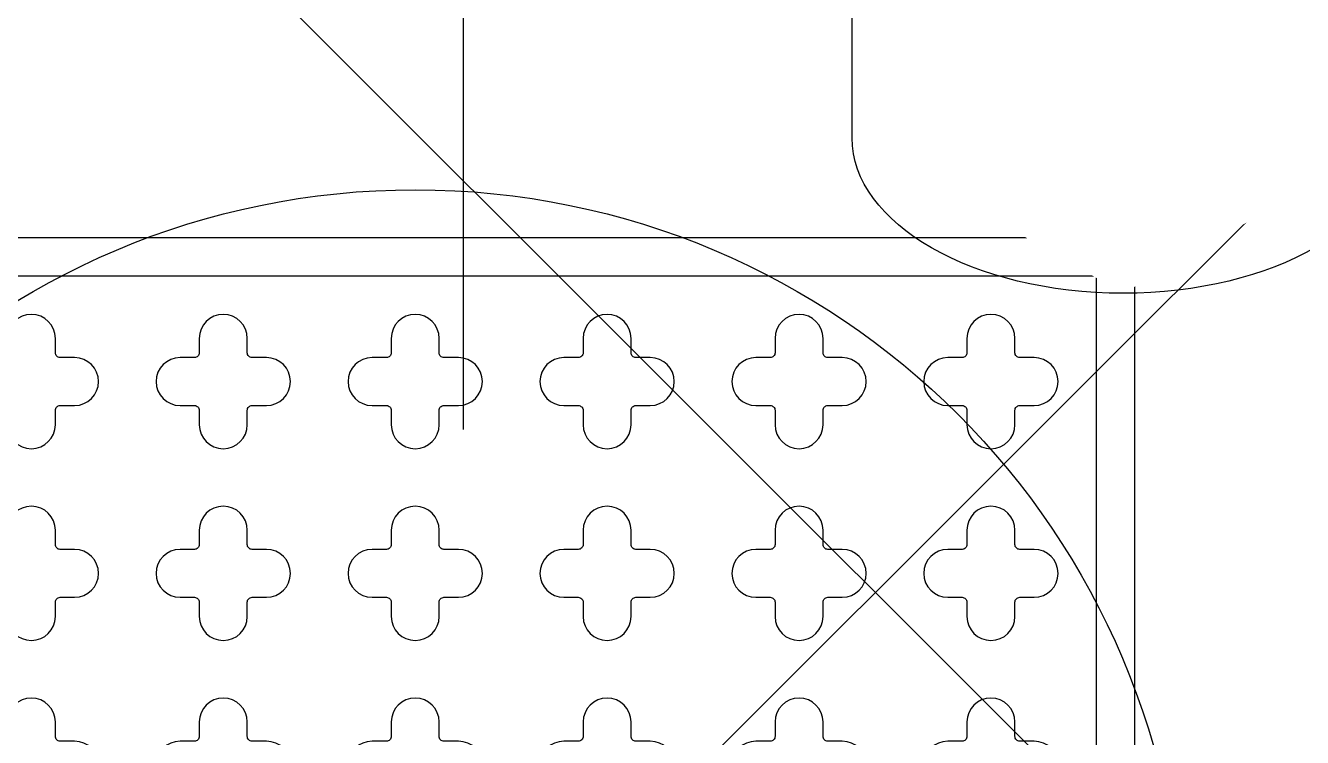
# Model space of a CAD drawing. Header units: millimetres. Extents: x 840000 to 1054178, y 0 to 59400.
# Drawn here: x 869966.5 to 870099.5, y 22238.6 to 22312.8 of the extents above; entities that cross this region are included whole.
import ezdxf
from ezdxf.xclip import XClip

# ---------------------------------------------------------------- set-up
doc = ezdxf.new("R2010")
doc.units = ezdxf.units.MM
doc.header["$LTSCALE"] = 100
doc.header["$XCLIPFRAME"] = 0
doc.linetypes.add('X - 단위세대 확장형$0$HID', pattern=[1.5, 1, -0.5])
for name, color, linetype in [('SYM', 7, 'Continuous'), ('X - 단위세대 확장형$0$0 TILE LINE & HATCH', 8, 'Continuous'), ('X - 단위세대 확장형$0$A-Drain', 8, 'Continuous'), ('X - 단위세대 확장형$0$A-HAT', 253, 'Continuous'), ('X - 단위세대 확장형$0$AA-SSXM-STRS', 4, 'Continuous'), ('X - 단위세대 확장형$0$DIM', 7, 'Continuous'), ('X - 단위세대 확장형$0$S-HAT', 19, 'Continuous'), ('X - 단위세대 확장형$0$TOIL', 4, 'Continuous'), ('X - 단위세대 확장형$0$결로방지단열재', 7, 'X - 단위세대 확장형$0$HID'), ('X - 단위세대 확장형$0$수전', 6, 'Continuous')]:
    doc.layers.add(name, color=color, linetype=linetype)

# ---------------------------------------------------------------- blocks, each defined once
blk = doc.blocks.new('X - 단위세대 확장형$0$X-55$0$육가')
at = {"layer": 'X - 단위세대 확장형$0$A-Drain', "color": 9}
blk.add_lwpolyline([(858.31, 222.5), (1008.31, 222.5), (1008.31, 372.5), (858.31, 372.5)], close=True, dxfattribs=at)
at = {"layer": 'X - 단위세대 확장형$0$A-Drain', "color": 252}
blk.add_lwpolyline([(862.31, 226.5), (1004.31, 226.5), (1004.31, 368.5), (862.31, 368.5)], close=True, dxfattribs=at)
for points in [[(868.81, 355), (870.31, 355, -0.414214), (870.81, 354.5), (870.81, 353, 1), (875.81, 353), (875.81, 354.5, -0.414214), (876.31, 355), (877.81, 355, 1), (877.81, 360), (876.31, 360, -0.414214), (875.81, 360.5), (875.81, 362, 1), (870.81, 362), (870.81, 360.5, -0.414214), (870.31, 360), (868.81, 360, 1)], [(888.81, 355), (890.31, 355, -0.414214), (890.81, 354.5), (890.81, 353, 1), (895.81, 353), (895.81, 354.5, -0.414214), (896.31, 355), (897.81, 355, 1), (897.81, 360), (896.31, 360, -0.414214), (895.81, 360.5), (895.81, 362, 1), (890.81, 362), (890.81, 360.5, -0.414214), (890.31, 360), (888.81, 360, 1)], [(908.81, 355), (910.31, 355, -0.414214), (910.81, 354.5), (910.81, 353, 1), (915.81, 353), (915.81, 354.5, -0.414214), (916.31, 355), (917.81, 355, 1), (917.81, 360), (916.31, 360, -0.414214), (915.81, 360.5), (915.81, 362, 1), (910.81, 362), (910.81, 360.5, -0.414214), (910.31, 360), (908.81, 360, 1)], [(868.81, 335), (870.31, 335, -0.414214), (870.81, 334.5), (870.81, 333, 1), (875.81, 333), (875.81, 334.5, -0.414214), (876.31, 335), (877.81, 335, 1), (877.81, 340), (876.31, 340, -0.414214), (875.81, 340.5), (875.81, 342, 1), (870.81, 342), (870.81, 340.5, -0.414214), (870.31, 340), (868.81, 340, 1)], [(888.81, 335), (890.31, 335, -0.414214), (890.81, 334.5), (890.81, 333, 1), (895.81, 333), (895.81, 334.5, -0.414214), (896.31, 335), (897.81, 335, 1), (897.81, 340), (896.31, 340, -0.414214), (895.81, 340.5), (895.81, 342, 1), (890.81, 342), (890.81, 340.5, -0.414214), (890.31, 340), (888.81, 340, 1)], [(908.81, 335), (910.31, 335, -0.414214), (910.81, 334.5), (910.81, 333, 1), (915.81, 333), (915.81, 334.5, -0.414214), (916.31, 335), (917.81, 335, 1), (917.81, 340), (916.31, 340, -0.414214), (915.81, 340.5), (915.81, 342, 1), (910.81, 342), (910.81, 340.5, -0.414214), (910.31, 340), (908.81, 340, 1)], [(868.81, 315), (870.31, 315, -0.414214), (870.81, 314.5), (870.81, 313, 1), (875.81, 313), (875.81, 314.5, -0.414214), (876.31, 315), (877.81, 315, 1), (877.81, 320), (876.31, 320, -0.414214), (875.81, 320.5), (875.81, 322, 1), (870.81, 322), (870.81, 320.5, -0.414214), (870.31, 320), (868.81, 320, 1)], [(888.81, 315), (890.31, 315, -0.414214), (890.81, 314.5), (890.81, 313, 1), (895.81, 313), (895.81, 314.5, -0.414214), (896.31, 315), (897.81, 315, 1), (897.81, 320), (896.31, 320, -0.414214), (895.81, 320.5), (895.81, 322, 1), (890.81, 322), (890.81, 320.5, -0.414214), (890.31, 320), (888.81, 320, 1)], [(908.81, 315), (910.31, 315, -0.414214), (910.81, 314.5), (910.81, 313, 1), (915.81, 313), (915.81, 314.5, -0.414214), (916.31, 315), (917.81, 315, 1), (917.81, 320), (916.31, 320, -0.414214), (915.81, 320.5), (915.81, 322, 1), (910.81, 322), (910.81, 320.5, -0.414214), (910.31, 320), (908.81, 320, 1)], [(868.81, 295), (870.31, 295, -0.414214), (870.81, 294.5), (870.81, 293, 1), (875.81, 293), (875.81, 294.5, -0.414214), (876.31, 295), (877.81, 295, 1), (877.81, 300), (876.31, 300, -0.414214), (875.81, 300.5), (875.81, 302, 1), (870.81, 302), (870.81, 300.5, -0.414214), (870.31, 300), (868.81, 300, 1)], [(888.81, 295), (890.31, 295, -0.414214), (890.81, 294.5), (890.81, 293, 1), (895.81, 293), (895.81, 294.5, -0.414214), (896.31, 295), (897.81, 295, 1), (897.81, 300), (896.31, 300, -0.414214), (895.81, 300.5), (895.81, 302, 1), (890.81, 302), (890.81, 300.5, -0.414214), (890.31, 300), (888.81, 300, 1)], [(908.81, 295), (910.31, 295, -0.414214), (910.81, 294.5), (910.81, 293, 1), (915.81, 293), (915.81, 294.5, -0.414214), (916.31, 295), (917.81, 295, 1), (917.81, 300), (916.31, 300, -0.414214), (915.81, 300.5), (915.81, 302, 1), (910.81, 302), (910.81, 300.5, -0.414214), (910.31, 300), (908.81, 300, 1)], [(868.81, 275), (870.31, 275, -0.414214), (870.81, 274.5), (870.81, 273, 1), (875.81, 273), (875.81, 274.5, -0.414214), (876.31, 275), (877.81, 275, 1), (877.81, 280), (876.31, 280, -0.414214), (875.81, 280.5), (875.81, 282, 1), (870.81, 282), (870.81, 280.5, -0.414214), (870.31, 280), (868.81, 280, 1)], [(888.81, 275), (890.31, 275, -0.414214), (890.81, 274.5), (890.81, 273, 1), (895.81, 273), (895.81, 274.5, -0.414214), (896.31, 275), (897.81, 275, 1), (897.81, 280), (896.31, 280, -0.414214), (895.81, 280.5), (895.81, 282, 1), (890.81, 282), (890.81, 280.5, -0.414214), (890.31, 280), (888.81, 280, 1)], [(908.81, 275), (910.31, 275, -0.414214), (910.81, 274.5), (910.81, 273, 1), (915.81, 273), (915.81, 274.5, -0.414214), (916.31, 275), (917.81, 275, 1), (917.81, 280), (916.31, 280, -0.414214), (915.81, 280.5), (915.81, 282, 1), (910.81, 282), (910.81, 280.5, -0.414214), (910.31, 280), (908.81, 280, 1)], [(868.81, 255), (870.31, 255, -0.414214), (870.81, 254.5), (870.81, 253, 1), (875.81, 253), (875.81, 254.5, -0.414214), (876.31, 255), (877.81, 255, 1), (877.81, 260), (876.31, 260, -0.414214), (875.81, 260.5), (875.81, 262, 1), (870.81, 262), (870.81, 260.5, -0.414214), (870.31, 260), (868.81, 260, 1)], [(888.81, 255), (890.31, 255, -0.414214), (890.81, 254.5), (890.81, 253, 1), (895.81, 253), (895.81, 254.5, -0.414214), (896.31, 255), (897.81, 255, 1), (897.81, 260), (896.31, 260, -0.414214), (895.81, 260.5), (895.81, 262, 1), (890.81, 262), (890.81, 260.5, -0.414214), (890.31, 260), (888.81, 260, 1)], [(908.81, 255), (910.31, 255, -0.414214), (910.81, 254.5), (910.81, 253, 1), (915.81, 253), (915.81, 254.5, -0.414214), (916.31, 255), (917.81, 255, 1), (917.81, 260), (916.31, 260, -0.414214), (915.81, 260.5), (915.81, 262, 1), (910.81, 262), (910.81, 260.5, -0.414214), (910.31, 260), (908.81, 260, 1)]]:
    blk.add_lwpolyline(points, format="xyb", close=True, dxfattribs=at)
at = {"layer": 'X - 단위세대 확장형$0$A-Drain', "color": 8}
blk.add_circle((933.31, 297.5), 80, dxfattribs=at)
blk = doc.blocks.new('X - 단위세대 확장형$0$A$C82f215e7')
blk.add_wipeout([(65, 155.79), (25, 155.79), (25, 153.79), (26.31, 126.29), (12.26, 126.29), (4.06, 123.05), (0.29, 115.07), (0, 106.29), (0.29, 97.5), (4.06, 89.53), (12.26, 86.29), (61.45, 86.29), (62.5, 85.35), (63.35, 84.21), (69.99, 75.74), (78.52, 69.18), (67.99, 53.47), (67.99, 50.03), (67.97, 16.2), (96.22, 0), (124.47, 16.2), (124.47, 51.75), (119.71, 63.29), (149.97, 63.29), (186.25, 106.29), (143.25, 149.29), (100.25, 149.29), (79.44, 143.91), (63.82, 129.14)]).dxf.layer = 'X - 단위세대 확장형$0$0 TILE LINE & HATCH'
at = {"layer": 'X - 단위세대 확장형$0$수전', "color": 6}
blk.add_line((124.47, 16.2), (124.47, 50.35), dxfattribs=at)
blk.add_ellipse((96.22, 16.2), major_axis=(28.25, 0), ratio=0.573576, start_param=3.141593, end_param=6.283185, dxfattribs=at)
blk = doc.blocks.new('X - 단위세대 확장형$0$KBY-030C(TOP)')
blk.add_wipeout([(1008.73, -1662.94), (1013.73, -1662.94), (1020.73, -1682.44), (1020.73, -1682.69), (1021.33, -1682.69), (1022.73, -1681.29), (1022.73, -1681.06), (1048.23, -1681.06), (1048.58, -1681.21), (1048.73, -1681.56), (1048.73, -1705.5), (1049.04, -1705.51), (1049.77, -1706.9), (1050, -1706.9), (1050.73, -1705.5), (1050.86, -1705.51), (1051.23, -1705.77), (1052.4, -1703.75), (1062.56, -1703.75), (1063.73, -1705.77), (1063.73, -1709.25), (1064.08, -1709.4), (1064.23, -1709.75), (1064.23, -1702), (1064.52, -1701.29), (1065.23, -1701), (1107.23, -1701), (1107.94, -1701.29), (1108.23, -1702), (1108.23, -1759.72), (1113.56, -1760.41), (1122.3, -1760.97), (1124.59, -1761), (1194.56, -1761), (1198.53, -1762.23), (1201.11, -1765.48), (1203.54, -1778.5), (1201.12, -1791.51), (1198.53, -1794.77), (1194.56, -1796), (1124.59, -1796), (1114.4, -1796.51), (1108.22, -1797.29), (1108.23, -1855), (1107.94, -1855.71), (1107.23, -1856), (1065.23, -1856), (1064.52, -1855.71), (1064.23, -1855), (1064.23, -1847.25), (1064.08, -1847.61), (1063.73, -1847.75), (1063.73, -1851.23), (1062.56, -1853.25), (1052.4, -1853.25), (1051.23, -1851.23), (1051.23, -1850.2), (1051.18, -1850.1), (1050.95, -1850.1), (1050.21, -1851.5), (1048.73, -1851.5), (1048.73, -1871.49), (1048.23, -1871.99), (1022.73, -1871.99), (1022.73, -1871.76), (1021.33, -1870.36), (1020.73, -1870.36), (1020.73, -1870.61), (1013.73, -1890.11), (1008.73, -1890.11), (1008.73, -1830.11), (1013.73, -1830.11), (1020.73, -1849.61), (1020.73, -1850.27), (1020.96, -1849.86), (1021.33, -1849.86), (1022.73, -1848.46), (1022.73, -1848.23), (1024.7, -1847.83), (1027.61, -1846.66), (1030.29, -1844.94), (1032.36, -1842.78), (1032.77, -1841.95), (1035.12, -1834.47), (1037.86, -1825.9), (1037.86, -1825.63), (1038.21, -1825.65), (1048.73, -1825.65), (1048.73, -1825.5), (1049.31, -1825.5), (1050.05, -1826.92), (1050.3, -1826.92), (1051.01, -1825.5), (1051.25, -1825.74), (1052.4, -1823.75), (1062.56, -1823.75), (1063.73, -1825.77), (1063.73, -1829.25), (1064.08, -1829.4), (1064.23, -1829.75), (1064.23, -1727.25), (1064.08, -1727.61), (1063.73, -1727.75), (1063.73, -1731.23), (1062.56, -1733.25), (1052.4, -1733.25), (1051.23, -1731.23), (1051.23, -1730.73), (1050.9, -1730.09), (1050.67, -1730.1), (1049.95, -1731.49), (1048.73, -1731.5), (1048.73, -1731.39), (1038.15, -1731.35), (1038.06, -1731.4), (1037.81, -1730.89), (1032.87, -1712.27), (1030.88, -1709), (1027.81, -1706.57), (1022.73, -1704.82), (1022.73, -1704.59), (1021.33, -1703.19), (1020.73, -1703.19), (1020.73, -1703.44), (1013.73, -1722.94), (1008.73, -1722.94)]).dxf.layer = 'X - 단위세대 확장형$0$0 TILE LINE & HATCH'
at = {"layer": 'X - 단위세대 확장형$0$0 TILE LINE & HATCH', "rotation": 90}
blk.add_blockref('X - 단위세대 확장형$0$A$C82f215e7', (1164.52, -1823.5), dxfattribs=at)
blk = doc.blocks.new('X - 단위세대 확장형$0$KBY-030C평+슬라이드바')
at = {"layer": 'X - 단위세대 확장형$0$DIM'}
blk.add_blockref('X - 단위세대 확장형$0$KBY-030C(TOP)', (8273.86, 15973.24), dxfattribs=at)
blk = doc.blocks.new('X - 단위세대 확장형$0$A$C6CDD6FA1')
at = {"layer": 'X - 단위세대 확장형$0$TOIL', "rotation": 270}
blk.add_blockref('X - 단위세대 확장형$0$X-55$0$육가', (-22.5, 708.31), dxfattribs=at)
at = {"xscale": -1, "rotation": 90}
blk.add_blockref('X - 단위세대 확장형$0$KBY-030C평+슬라이드바', (14594.74, 9282.59), dxfattribs=at)
blk = doc.blocks.new('X - 단위세대 확장형$0$A$Cc77666b6')
at = {"layer": 'X - 단위세대 확장형$0$A-HAT'}
blk.add_blockref('X - 단위세대 확장형$0$A$C6CDD6FA1', (-7970, -180), dxfattribs=at)
blk = doc.blocks.new('X - 단위세대 확장형$0$20220222-결로')
at = {"layer": 'X - 단위세대 확장형$0$결로방지단열재'}
blk.add_lwpolyline([(-21220, -930), (-21220, -7930), (-14180, -7930), (-14180, -4050)], dxfattribs=at)
blk = doc.blocks.new('X - 단위세대 확장형$0$A$C1DF1446A')
at = {"layer": 'X - 단위세대 확장형$0$S-HAT'}
h = blk.add_hatch(dxfattribs=at)
h.set_pattern_fill('ANSI37', color=256, scale=80)
h.set_pattern_definition([(45, (-184047.6, -56593.1), (-179.60512, 179.60512), []), (135, (-184047.6, -56593.1), (-179.60512, -179.60512), [])])
h.paths.add_polyline_path([(10340, -18180), (12860, -18180), (12860, -19810), (10340, -19810)])
blk = doc.blocks.new('X - 단위세대 확장형', base_point=(-475.36, -286.73))
blk.add_blockref('X - 단위세대 확장형$0$20220222-결로', (70481.98, 39343.11))
at = {"layer": 'X - 단위세대 확장형$0$AA-SSXM-STRS'}
blk.add_blockref('X - 단위세대 확장형$0$A$C1DF1446A', (38471.98, 56593.11), dxfattribs=at)
blk.add_blockref('X - 단위세대 확장형$0$A$Cc77666b6', (56951.98, 38513.11))

msp = doc.modelspace()

# ---------------------------------------------------------------- block references
at = {"layer": 'SYM'}
ref = msp.add_blockref('X - 단위세대 확장형', (820274.72, -16179.14), dxfattribs=at)
XClip(ref).set_block_clipping_path([(27286.2339647645, 22495.2025850526), (88213.6007378809, 68689.6277392105)])

doc.saveas('drawing.dxf')
